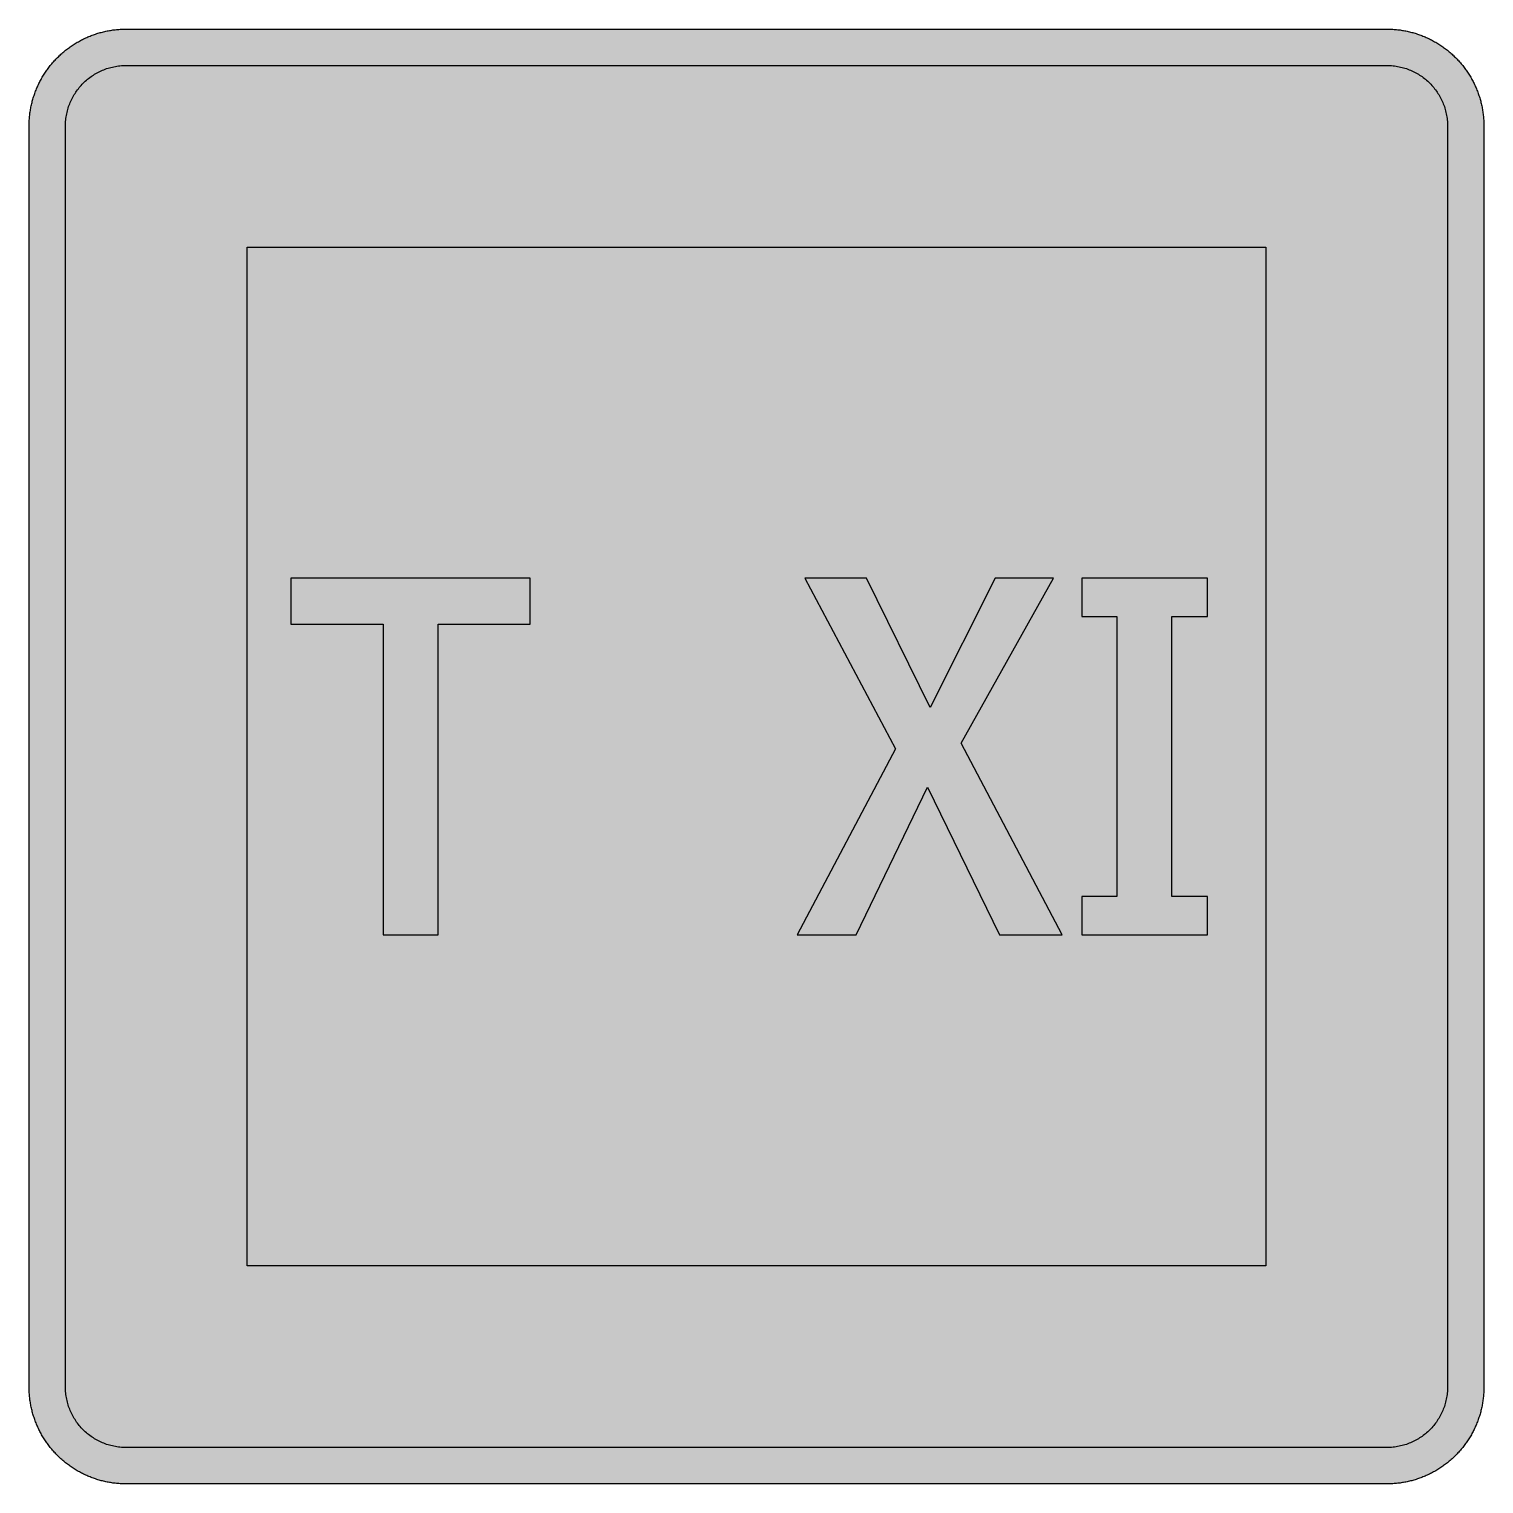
# Model space of a CAD drawing. Header units: millimetres. Extents: x 0 to 212, y 0 to 212.
import ezdxf

# ---------------------------------------------------------------- set-up
doc = ezdxf.new("R2010")
doc.units = ezdxf.units.MM

msp = doc.modelspace()

# ---------------------------------------------------------------- hatches: boundary and pattern name
for color, points in [(254, [(14.1633, 0.0536), (13.9878, 0.0533), (13.8125, 0.0559), (13.6373, 0.061), (13.462, 0.0686), (13.2893, 0.0787), (13.114, 0.0914), (12.9413, 0.1041), (12.7686, 0.1219), (12.5959, 0.1397), (12.4231, 0.16), (12.2504, 0.1829), (12.0777, 0.2057), (11.9075, 0.2337), (11.7373, 0.2616), (11.5672, 0.2921), (11.397, 0.3251), (11.2268, 0.3607), (11.0592, 0.3988), (10.8915, 0.4369), (10.7239, 0.4775), (10.5562, 0.5207), (10.3886, 0.5664), (10.2235, 0.6121), (10.0584, 0.6629), (9.8933, 0.7137), (9.7307, 0.7671), (9.5682, 0.8204), (9.4056, 0.8788), (9.2431, 0.9373), (9.083, 0.9982), (8.923, 1.0617), (8.763, 1.1252), (8.6055, 1.1938), (8.4455, 1.2624), (8.2906, 1.331), (8.1331, 1.4046), (7.9781, 1.4783), (7.8232, 1.5545), (7.6708, 1.6332), (7.5184, 1.7145), (7.366, 1.7958), (7.2161, 1.8796), (7.0663, 1.966), (6.919, 2.0523), (6.7716, 2.1438), (6.6243, 2.2352), (6.4795, 2.3266), (6.3348, 2.4232), (6.19, 2.5197), (6.0477, 2.6187), (5.908, 2.7178), (5.7683, 2.8194), (5.6286, 2.9235), (5.4915, 3.0302), (5.3543, 3.1369), (5.2197, 3.2461), (5.0851, 3.3579), (4.953, 3.4722), (4.8209, 3.5865), (4.6914, 3.7033), (4.5644, 3.8202), (4.4348, 3.9395), (4.3104, 4.0615), (4.1859, 4.1859), (4.0615, 4.3104), (3.9395, 4.4348), (3.8202, 4.5618), (3.7033, 4.6914), (3.5865, 4.8209), (3.4722, 4.953), (3.3579, 5.0851), (3.2487, 5.2197), (3.1369, 5.3543), (3.0302, 5.4915), (2.9235, 5.6286), (2.8194, 5.7683), (2.7178, 5.908), (2.6187, 6.0477), (2.5197, 6.19), (2.4232, 6.3348), (2.3266, 6.477), (2.2352, 6.6243), (2.1438, 6.7691), (2.0523, 6.9164), (1.966, 7.0663), (1.8796, 7.2161), (1.7958, 7.366), (1.7145, 7.5184), (1.6332, 7.6708), (1.5545, 7.8232), (1.4783, 7.9781), (1.4046, 8.1331), (1.331, 8.2906), (1.2598, 8.4455), (1.1913, 8.603), (1.1252, 8.763), (1.0592, 8.923), (0.9982, 9.083), (0.9373, 9.2431), (0.8763, 9.4056), (0.8204, 9.5682), (0.7645, 9.7307), (0.7112, 9.8933), (0.6604, 10.0584), (0.6121, 10.2235), (0.5639, 10.3911), (0.5207, 10.5562), (0.4775, 10.7239), (0.4343, 10.8915), (0.3962, 11.0592), (0.3607, 11.2268), (0.3251, 11.397), (0.2921, 11.5672), (0.2616, 11.7373), (0.2311, 11.9075), (0.2057, 12.0802), (0.1803, 12.2504), (0.1575, 12.4231), (0.1372, 12.5959), (0.1194, 12.7686), (0.1041, 12.9413), (0.0889, 13.1166), (0.0787, 13.2893), (0.0686, 13.4645), (0.061, 13.6373), (0.0559, 13.8125), (0.0508, 13.9878), (0.0508, 14.163), (0.0522, 197.6092), (0.0508, 197.7822), (0.0559, 197.9574), (0.061, 198.1327), (0.0686, 198.308), (0.0787, 198.4807), (0.0889, 198.6559), (0.1041, 198.8287), (0.1194, 199.0014), (0.1372, 199.1741), (0.1575, 199.3468), (0.1803, 199.5195), (0.2057, 199.6923), (0.2311, 199.8624), (0.2616, 200.0326), (0.2921, 200.2028), (0.3251, 200.373), (0.3607, 200.5432), (0.3962, 200.7108), (0.4343, 200.8784), (0.4775, 201.0461), (0.5207, 201.2137), (0.5639, 201.3814), (0.6121, 201.5465), (0.6604, 201.7116), (0.7112, 201.8767), (0.7645, 202.0392), (0.8204, 202.2018), (0.8763, 202.3643), (0.9373, 202.5269), (0.9982, 202.6869), (1.0592, 202.8469), (1.1252, 203.007), (1.1913, 203.1644), (1.2598, 203.3245), (1.331, 203.4794), (1.4046, 203.6369), (1.4783, 203.7918), (1.5545, 203.9468), (1.6332, 204.0992), (1.7145, 204.2516), (1.7958, 204.404), (1.8796, 204.5538), (1.966, 204.7037), (2.0523, 204.851), (2.1438, 204.9983), (2.2352, 205.1456), (2.3266, 205.2904), (2.4232, 205.4352), (2.5197, 205.58), (2.6187, 205.7222), (2.7178, 205.8619), (2.8194, 206.0016), (2.9235, 206.1413), (3.0302, 206.2785), (3.1369, 206.4156), (3.2487, 206.5503), (3.3579, 206.6849), (3.4722, 206.817), (3.5865, 206.949), (3.7033, 207.0786), (3.8202, 207.2056), (3.9395, 207.3351), (4.0615, 207.4596), (4.1859, 207.584), (4.3104, 207.7085), (4.4348, 207.8304), (4.5644, 207.9498), (4.6914, 208.0666), (4.8209, 208.1835), (4.953, 208.2978), (5.0851, 208.4121), (5.2197, 208.5213), (5.3543, 208.6331), (5.4915, 208.7397), (5.6286, 208.8464), (5.7683, 208.9506), (5.908, 209.0522), (6.0477, 209.1512), (6.19, 209.2503), (6.3348, 209.3468), (6.4795, 209.4433), (6.6243, 209.5348), (6.7716, 209.6262), (6.919, 209.7176), (7.0663, 209.804), (7.2161, 209.8904), (7.366, 209.9742), (7.5184, 210.0555), (7.6708, 210.1367), (7.8232, 210.2155), (7.9781, 210.2917), (8.1331, 210.3653), (8.2906, 210.439), (8.4455, 210.5101), (8.6055, 210.5787), (8.763, 210.6447), (8.923, 210.7108), (9.083, 210.7717), (9.2431, 210.8327), (9.4056, 210.8937), (9.5682, 210.9495), (9.7307, 211.0054), (9.8933, 211.0588), (10.0584, 211.1096), (10.2235, 211.1578), (10.3886, 211.2061), (10.5562, 211.2493), (10.7239, 211.2924), (10.8915, 211.3356), (11.0592, 211.3737), (11.2268, 211.4093), (11.397, 211.4448), (11.5672, 211.4779), (11.7373, 211.5083), (11.9075, 211.5388), (12.0777, 211.5642), (12.2504, 211.5896), (12.4231, 211.6125), (12.5959, 211.6328), (12.7686, 211.6506), (12.9413, 211.6658), (13.114, 211.6811), (13.2893, 211.6912), (13.462, 211.7014), (13.6373, 211.709), (13.8125, 211.7141), (13.9878, 211.7192), (14.163, 211.7192), (197.6078, 211.7203), (197.7822, 211.7192), (197.9574, 211.7141), (198.1327, 211.709), (198.3054, 211.7014), (198.4807, 211.6912), (198.6534, 211.6811), (198.8287, 211.6658), (199.0014, 211.6506), (199.1741, 211.6328), (199.3468, 211.6125), (199.5195, 211.5896), (199.6897, 211.5642), (199.8624, 211.5388), (200.0326, 211.5083), (200.2028, 211.4779), (200.373, 211.4448), (200.5432, 211.4093), (200.7108, 211.3737), (200.8784, 211.3356), (201.0461, 211.2924), (201.2137, 211.2493), (201.3788, 211.2061), (201.5465, 211.1578), (201.7116, 211.1096), (201.8767, 211.0588), (202.0392, 211.0054), (202.2018, 210.9495), (202.3643, 210.8937), (202.5269, 210.8327), (202.6869, 210.7717), (202.8469, 210.7108), (203.007, 210.6447), (203.167, 210.5787), (203.3245, 210.5101), (203.4794, 210.439), (203.6369, 210.3653), (203.7918, 210.2917), (203.9468, 210.2155), (204.0992, 210.1367), (204.2516, 210.0555), (204.404, 209.9742), (204.5538, 209.8904), (204.7037, 209.804), (204.8535, 209.7176), (205.0009, 209.6262), (205.1456, 209.5348), (205.293, 209.4433), (205.4352, 209.3468), (205.58, 209.2503), (205.7222, 209.1512), (205.8619, 209.0522), (206.0016, 208.9506), (206.1413, 208.8464), (206.2785, 208.7397), (206.4156, 208.6331), (206.5503, 208.5213), (206.6849, 208.4121), (206.817, 208.2978), (206.949, 208.1835), (207.0786, 208.0666), (207.2081, 207.9498), (207.3351, 207.8304), (207.4596, 207.7085), (207.584, 207.584), (207.7085, 207.4596), (207.8304, 207.3351), (207.9498, 207.2056), (208.0666, 207.0786), (208.1835, 206.949), (208.2978, 206.817), (208.4121, 206.6849), (208.5238, 206.5503), (208.6331, 206.4156), (208.7397, 206.2785), (208.8464, 206.1413), (208.9506, 206.0016), (209.0522, 205.8619), (209.1512, 205.7222), (209.2503, 205.58), (209.3468, 205.4352), (209.4433, 205.2904), (209.5348, 205.1456), (209.6262, 204.9983), (209.7176, 204.851), (209.804, 204.7037), (209.8904, 204.5538), (209.9742, 204.404), (210.0555, 204.2516), (210.1367, 204.0992), (210.2155, 203.9468), (210.2917, 203.7918), (210.3653, 203.6369), (210.439, 203.4794), (210.5076, 203.3245), (210.5762, 203.1644), (210.6447, 203.007), (210.7082, 202.8469), (210.7717, 202.6869), (210.8327, 202.5269), (210.8911, 202.3643), (210.9495, 202.2018), (211.0029, 202.0392), (211.0562, 201.8767), (211.107, 201.7116), (211.1578, 201.5465), (211.2035, 201.3814), (211.2493, 201.2137), (211.2924, 201.0461), (211.3331, 200.8784), (211.3712, 200.7108), (211.4093, 200.5432), (211.4448, 200.373), (211.4779, 200.2028), (211.5083, 200.0326), (211.5363, 199.8624), (211.5642, 199.6923), (211.5871, 199.5195), (211.6099, 199.3468), (211.6303, 199.1741), (211.648, 199.0014), (211.6658, 198.8287), (211.6785, 198.6559), (211.6912, 198.4807), (211.7014, 198.308), (211.709, 198.1327), (211.7141, 197.9574), (211.7166, 197.7822), (211.7166, 197.6069), (211.7189, 14.1647), (211.7166, 13.9878), (211.7141, 13.8125), (211.709, 13.6373), (211.7014, 13.4645), (211.6912, 13.2893), (211.6785, 13.1166), (211.6658, 12.9413), (211.648, 12.7686), (211.6303, 12.5959), (211.6099, 12.4231), (211.5871, 12.2504), (211.5642, 12.0802), (211.5363, 11.9075), (211.5083, 11.7373), (211.4779, 11.5672), (211.4448, 11.397), (211.4093, 11.2268), (211.3712, 11.0592), (211.3331, 10.8915), (211.2924, 10.7239), (211.2493, 10.5562), (211.2035, 10.3911), (211.1578, 10.2235), (211.107, 10.0584), (211.0562, 9.8933), (211.0029, 9.7307), (210.9495, 9.5682), (210.8911, 9.4056), (210.8327, 9.2431), (210.7717, 9.083), (210.7082, 8.923), (210.6447, 8.763), (210.5762, 8.603), (210.5076, 8.4455), (210.439, 8.2906), (210.3653, 8.1331), (210.2917, 7.9781), (210.2155, 7.8232), (210.1367, 7.6708), (210.0555, 7.5184), (209.9742, 7.366), (209.8904, 7.2161), (209.804, 7.0663), (209.7176, 6.9164), (209.6262, 6.7691), (209.5348, 6.6243), (209.4433, 6.477), (209.3468, 6.3348), (209.2503, 6.19), (209.1512, 6.0477), (209.0522, 5.908), (208.9506, 5.7683), (208.8464, 5.6286), (208.7397, 5.4915), (208.6331, 5.3543), (208.5238, 5.2197), (208.4121, 5.0851), (208.2978, 4.953), (208.1835, 4.8209), (208.0666, 4.6914), (207.9498, 4.5618), (207.8304, 4.4348), (207.7085, 4.3104), (207.584, 4.1859), (207.4596, 4.0615), (207.3351, 3.9395), (207.2081, 3.8202), (207.0786, 3.7033), (206.949, 3.5865), (206.817, 3.4722), (206.6849, 3.3579), (206.5503, 3.2461), (206.4156, 3.1369), (206.2785, 3.0302), (206.1413, 2.9235), (206.0016, 2.8194), (205.8619, 2.7178), (205.7222, 2.6187), (205.58, 2.5197), (205.4352, 2.4232), (205.293, 2.3266), (205.1456, 2.2352), (205.0009, 2.1438), (204.8535, 2.0523), (204.7037, 1.966), (204.5538, 1.8796), (204.404, 1.7958), (204.2516, 1.7145), (204.0992, 1.6332), (203.9468, 1.5545), (203.7918, 1.4783), (203.6369, 1.4046), (203.4794, 1.331), (203.3245, 1.2624), (203.167, 1.1938), (203.007, 1.1252), (202.8469, 1.0617), (202.6869, 0.9982), (202.5269, 0.9373), (202.3643, 0.8788), (202.2018, 0.8204), (202.0392, 0.7671), (201.8767, 0.7137), (201.7116, 0.6629), (201.5465, 0.6121), (201.3788, 0.5664), (201.2137, 0.5207), (201.0461, 0.4775), (200.8784, 0.4369), (200.7108, 0.3988), (200.5432, 0.3607), (200.373, 0.3251), (200.2028, 0.2921), (200.0326, 0.2616), (199.8624, 0.2337), (199.6897, 0.2057), (199.5195, 0.1829), (199.3468, 0.16), (199.1741, 0.1397), (199.0014, 0.1219), (198.8287, 0.1041), (198.6534, 0.0914), (198.4807, 0.0787), (198.3054, 0.0686), (198.1327, 0.061), (197.9574, 0.0559), (197.7822, 0.0533), (197.6069, 0.0533)]), (144, [(14.1633, 5.3453), (13.9344, 5.3467), (13.7084, 5.3543), (13.4849, 5.3696), (13.2613, 5.3899), (13.0378, 5.4153), (12.8194, 5.4458), (12.6009, 5.4813), (12.385, 5.522), (12.1717, 5.5702), (11.9583, 5.621), (11.7475, 5.6794), (11.5392, 5.7404), (11.3335, 5.8064), (11.1303, 5.8801), (10.9296, 5.9563), (10.729, 6.0376), (10.5334, 6.1239), (10.3378, 6.2128), (10.1473, 6.3094), (9.9593, 6.4084), (9.7714, 6.5126), (9.5885, 6.6218), (9.4082, 6.7335), (9.2304, 6.8504), (9.0576, 6.9698), (8.8849, 7.0968), (8.7173, 7.2238), (8.5522, 7.3584), (8.3896, 7.4955), (8.2321, 7.6352), (8.0772, 7.78), (7.9273, 7.9273), (7.7775, 8.0772), (7.6352, 8.2321), (7.493, 8.3922), (7.3558, 8.5522), (7.2238, 8.7173), (7.0942, 8.8875), (6.9698, 9.0576), (6.8504, 9.2329), (6.7335, 9.4107), (6.6192, 9.591), (6.5126, 9.7739), (6.4084, 9.9593), (6.3068, 10.1473), (6.2128, 10.3403), (6.1214, 10.5334), (6.035, 10.7315), (5.9538, 10.9296), (5.8776, 11.1303), (5.8064, 11.3335), (5.7404, 11.5418), (5.6769, 11.75), (5.621, 11.9583), (5.5677, 12.1717), (5.522, 12.385), (5.4813, 12.6009), (5.4432, 12.8194), (5.4127, 13.0404), (5.3873, 13.2613), (5.3696, 13.4849), (5.3543, 13.7084), (5.3467, 13.937), (5.3416, 14.163), (5.3439, 197.6092), (5.3467, 197.8355), (5.3543, 198.0616), (5.3696, 198.2851), (5.3873, 198.5086), (5.4127, 198.7321), (5.4432, 198.9506), (5.4813, 199.169), (5.522, 199.3849), (5.5677, 199.5983), (5.621, 199.8116), (5.6769, 200.0225), (5.7404, 200.2307), (5.8064, 200.4365), (5.8776, 200.6397), (5.9538, 200.8403), (6.035, 201.041), (6.1214, 201.2366), (6.2128, 201.4322), (6.3068, 201.6227), (6.4084, 201.8106), (6.5126, 201.9986), (6.6192, 202.1815), (6.7335, 202.3618), (6.8504, 202.5396), (6.9698, 202.7123), (7.0942, 202.885), (7.2238, 203.0527), (7.3558, 203.2178), (7.493, 203.3803), (7.6352, 203.5378), (7.7775, 203.6928), (7.9273, 203.8426), (8.0772, 203.9925), (8.2321, 204.1347), (8.3896, 204.277), (8.5522, 204.4141), (8.7173, 204.5462), (8.8849, 204.6757), (9.0576, 204.8002), (9.2304, 204.9196), (9.4082, 205.0364), (9.5885, 205.1507), (9.7714, 205.2574), (9.9593, 205.3615), (10.1473, 205.4631), (10.3378, 205.5571), (10.5334, 205.6486), (10.729, 205.7349), (10.9296, 205.8162), (11.1303, 205.8924), (11.3335, 205.9635), (11.5392, 206.0296), (11.7475, 206.0931), (11.9583, 206.1489), (12.1717, 206.2023), (12.385, 206.248), (12.6009, 206.2886), (12.8194, 206.3267), (13.0378, 206.3572), (13.2613, 206.3826), (13.4849, 206.4004), (13.7084, 206.4156), (13.9344, 206.4233), (14.163, 206.4283), (197.6078, 206.4286), (197.833, 206.4233), (198.0616, 206.4156), (198.2851, 206.4004), (198.5086, 206.3826), (198.7296, 206.3572), (198.9506, 206.3267), (199.169, 206.2886), (199.3849, 206.248), (199.5983, 206.2023), (199.8116, 206.1489), (200.0199, 206.0931), (200.2282, 206.0296), (200.4365, 205.9635), (200.6397, 205.8924), (200.8403, 205.8162), (201.0385, 205.7349), (201.2366, 205.6486), (201.4296, 205.5571), (201.6227, 205.4631), (201.8106, 205.3615), (201.996, 205.2574), (202.1789, 205.1507), (202.3593, 205.0364), (202.5371, 204.9196), (202.7123, 204.8002), (202.8825, 204.6757), (203.0527, 204.5462), (203.2178, 204.4141), (203.3778, 204.277), (203.5378, 204.1347), (203.6928, 203.9925), (203.8426, 203.8426), (203.9899, 203.6928), (204.1347, 203.5378), (204.2744, 203.3803), (204.4116, 203.2178), (204.5462, 203.0527), (204.6732, 202.885), (204.8002, 202.7123), (204.9196, 202.5396), (205.0364, 202.3618), (205.1482, 202.1815), (205.2574, 201.9986), (205.3615, 201.8106), (205.4606, 201.6227), (205.5571, 201.4322), (205.646, 201.2366), (205.7324, 201.041), (205.8137, 200.8403), (205.8899, 200.6397), (205.9635, 200.4365), (206.0296, 200.2307), (206.0905, 200.0225), (206.1489, 199.8116), (206.1997, 199.5983), (206.248, 199.3849), (206.2886, 199.169), (206.3242, 198.9506), (206.3547, 198.7321), (206.3801, 198.5086), (206.4004, 198.2851), (206.4156, 198.0616), (206.4233, 197.8355), (206.4258, 197.6069), (206.4272, 14.1647), (206.4233, 13.937), (206.4156, 13.7084), (206.4004, 13.4849), (206.3801, 13.2613), (206.3547, 13.0404), (206.3242, 12.8194), (206.2886, 12.6009), (206.248, 12.385), (206.1997, 12.1717), (206.1489, 11.9583), (206.0905, 11.75), (206.0296, 11.5418), (205.9635, 11.3335), (205.8899, 11.1303), (205.8137, 10.9296), (205.7324, 10.7315), (205.646, 10.5334), (205.5571, 10.3403), (205.4606, 10.1473), (205.3615, 9.9593), (205.2574, 9.7739), (205.1482, 9.591), (205.0364, 9.4107), (204.9196, 9.2329), (204.8002, 9.0576), (204.6732, 8.8875), (204.5462, 8.7173), (204.4116, 8.5522), (204.2744, 8.3922), (204.1347, 8.2321), (203.9899, 8.0772), (203.8426, 7.9273), (203.6928, 7.78), (203.5378, 7.6352), (203.3778, 7.4955), (203.2178, 7.3584), (203.0527, 7.2238), (202.8825, 7.0968), (202.7123, 6.9698), (202.5371, 6.8504), (202.3593, 6.7335), (202.1789, 6.6218), (201.996, 6.5126), (201.8106, 6.4084), (201.6227, 6.3094), (201.4296, 6.2128), (201.2366, 6.1239), (201.0385, 6.0376), (200.8403, 5.9563), (200.6397, 5.8801), (200.4365, 5.8064), (200.2282, 5.7404), (200.0199, 5.6794), (199.8116, 5.621), (199.5983, 5.5702), (199.3849, 5.522), (199.169, 5.4813), (198.9506, 5.4458), (198.7296, 5.4153), (198.5086, 5.3899), (198.2851, 5.3696), (198.0616, 5.3543), (197.833, 5.3467), (197.6069, 5.3442)]), (254, [(31.8022, 179.9703), (179.9689, 179.9703), (179.9689, 31.8036), (31.8022, 31.8036)]), (59, [(72.9728, 125.1476), (72.9728, 131.8161), (38.1522, 131.8161), (38.1522, 125.1476), (51.562, 125.1476), (51.562, 79.9578), (59.563, 79.9578), (59.563, 125.1476)]), (59, [(149.0761, 131.8161), (140.6317, 131.8161), (131.148, 112.9975), (121.8875, 131.8161), (112.9249, 131.8161), (126.111, 106.9975), (111.8126, 79.9578), (120.4062, 79.9578), (130.7786, 101.4412), (141.224, 79.9578), (150.3355, 79.9578), (135.6678, 107.8121)]), (59, [(171.5022, 79.9578), (171.5022, 85.514), (166.3167, 85.514), (166.3167, 126.2599), (171.5022, 126.2599), (171.5022, 131.8161), (153.2047, 131.8161), (153.2047, 126.2599), (158.3161, 126.2599), (158.3161, 85.514), (153.2047, 85.514), (153.2047, 79.9578)])]:
    msp.add_hatch(color=color).paths.add_polyline_path(points)
h = msp.add_hatch(color=59)
h.paths.add_polyline_path([(101.3146, 79.9578), (109.5375, 79.9578), (94.572, 131.8161), (84.9422, 131.8161), (69.9022, 79.9578), (77.9032, 79.9578), (80.9417, 91.737), (98.2031, 91.737)])
h.paths.add_polyline_path([(89.5354, 124.8512), (96.4985, 98.0334), (82.5708, 98.0334)], flags=16)

# ---------------------------------------------------------------- linework, layer by layer
at = {"color": 254}
for points in [[(14.1633, 0.0536), (13.9878, 0.0533), (13.8125, 0.0559), (13.6373, 0.061), (13.462, 0.0686), (13.2893, 0.0787), (13.114, 0.0914), (12.9413, 0.1041), (12.7686, 0.1219), (12.5959, 0.1397), (12.4231, 0.16), (12.2504, 0.1829), (12.0777, 0.2057), (11.9075, 0.2337), (11.7373, 0.2616), (11.5672, 0.2921), (11.397, 0.3251), (11.2268, 0.3607), (11.0592, 0.3988), (10.8915, 0.4369), (10.7239, 0.4775), (10.5562, 0.5207), (10.3886, 0.5664), (10.2235, 0.6121), (10.0584, 0.6629), (9.8933, 0.7137), (9.7307, 0.7671), (9.5682, 0.8204), (9.4056, 0.8788), (9.2431, 0.9373), (9.083, 0.9982), (8.923, 1.0617), (8.763, 1.1252), (8.6055, 1.1938), (8.4455, 1.2624), (8.2906, 1.331), (8.1331, 1.4046), (7.9781, 1.4783), (7.8232, 1.5545), (7.6708, 1.6332), (7.5184, 1.7145), (7.366, 1.7958), (7.2161, 1.8796), (7.0663, 1.966), (6.919, 2.0523), (6.7716, 2.1438), (6.6243, 2.2352), (6.4795, 2.3266), (6.3348, 2.4232), (6.19, 2.5197), (6.0477, 2.6187), (5.908, 2.7178), (5.7683, 2.8194), (5.6286, 2.9235), (5.4915, 3.0302), (5.3543, 3.1369), (5.2197, 3.2461), (5.0851, 3.3579), (4.953, 3.4722), (4.8209, 3.5865), (4.6914, 3.7033), (4.5644, 3.8202), (4.4348, 3.9395), (4.3104, 4.0615), (4.1859, 4.1859), (4.0615, 4.3104), (3.9395, 4.4348), (3.8202, 4.5618), (3.7033, 4.6914), (3.5865, 4.8209), (3.4722, 4.953), (3.3579, 5.0851), (3.2487, 5.2197), (3.1369, 5.3543), (3.0302, 5.4915), (2.9235, 5.6286), (2.8194, 5.7683), (2.7178, 5.908), (2.6187, 6.0477), (2.5197, 6.19), (2.4232, 6.3348), (2.3266, 6.477), (2.2352, 6.6243), (2.1438, 6.7691), (2.0523, 6.9164), (1.966, 7.0663), (1.8796, 7.2161), (1.7958, 7.366), (1.7145, 7.5184), (1.6332, 7.6708), (1.5545, 7.8232), (1.4783, 7.9781), (1.4046, 8.1331), (1.331, 8.2906), (1.2598, 8.4455), (1.1913, 8.603), (1.1252, 8.763), (1.0592, 8.923), (0.9982, 9.083), (0.9373, 9.2431), (0.8763, 9.4056), (0.8204, 9.5682), (0.7645, 9.7307), (0.7112, 9.8933), (0.6604, 10.0584), (0.6121, 10.2235), (0.5639, 10.3911), (0.5207, 10.5562), (0.4775, 10.7239), (0.4343, 10.8915), (0.3962, 11.0592), (0.3607, 11.2268), (0.3251, 11.397), (0.2921, 11.5672), (0.2616, 11.7373), (0.2311, 11.9075), (0.2057, 12.0802), (0.1803, 12.2504), (0.1575, 12.4231), (0.1372, 12.5959), (0.1194, 12.7686), (0.1041, 12.9413), (0.0889, 13.1166), (0.0787, 13.2893), (0.0686, 13.4645), (0.061, 13.6373), (0.0559, 13.8125), (0.0508, 13.9878), (0.0508, 14.163), (0.0522, 197.6092), (0.0508, 197.7822), (0.0559, 197.9574), (0.061, 198.1327), (0.0686, 198.308), (0.0787, 198.4807), (0.0889, 198.6559), (0.1041, 198.8287), (0.1194, 199.0014), (0.1372, 199.1741), (0.1575, 199.3468), (0.1803, 199.5195), (0.2057, 199.6923), (0.2311, 199.8624), (0.2616, 200.0326), (0.2921, 200.2028), (0.3251, 200.373), (0.3607, 200.5432), (0.3962, 200.7108), (0.4343, 200.8784), (0.4775, 201.0461), (0.5207, 201.2137), (0.5639, 201.3814), (0.6121, 201.5465), (0.6604, 201.7116), (0.7112, 201.8767), (0.7645, 202.0392), (0.8204, 202.2018), (0.8763, 202.3643), (0.9373, 202.5269), (0.9982, 202.6869), (1.0592, 202.8469), (1.1252, 203.007), (1.1913, 203.1644), (1.2598, 203.3245), (1.331, 203.4794), (1.4046, 203.6369), (1.4783, 203.7918), (1.5545, 203.9468), (1.6332, 204.0992), (1.7145, 204.2516), (1.7958, 204.404), (1.8796, 204.5538), (1.966, 204.7037), (2.0523, 204.851), (2.1438, 204.9983), (2.2352, 205.1456), (2.3266, 205.2904), (2.4232, 205.4352), (2.5197, 205.58), (2.6187, 205.7222), (2.7178, 205.8619), (2.8194, 206.0016), (2.9235, 206.1413), (3.0302, 206.2785), (3.1369, 206.4156), (3.2487, 206.5503), (3.3579, 206.6849), (3.4722, 206.817), (3.5865, 206.949), (3.7033, 207.0786), (3.8202, 207.2056), (3.9395, 207.3351), (4.0615, 207.4596), (4.1859, 207.584), (4.3104, 207.7085), (4.4348, 207.8304), (4.5644, 207.9498), (4.6914, 208.0666), (4.8209, 208.1835), (4.953, 208.2978), (5.0851, 208.4121), (5.2197, 208.5213), (5.3543, 208.6331), (5.4915, 208.7397), (5.6286, 208.8464), (5.7683, 208.9506), (5.908, 209.0522), (6.0477, 209.1512), (6.19, 209.2503), (6.3348, 209.3468), (6.4795, 209.4433), (6.6243, 209.5348), (6.7716, 209.6262), (6.919, 209.7176), (7.0663, 209.804), (7.2161, 209.8904), (7.366, 209.9742), (7.5184, 210.0555), (7.6708, 210.1367), (7.8232, 210.2155), (7.9781, 210.2917), (8.1331, 210.3653), (8.2906, 210.439), (8.4455, 210.5101), (8.6055, 210.5787), (8.763, 210.6447), (8.923, 210.7108), (9.083, 210.7717), (9.2431, 210.8327), (9.4056, 210.8937), (9.5682, 210.9495), (9.7307, 211.0054), (9.8933, 211.0588), (10.0584, 211.1096), (10.2235, 211.1578), (10.3886, 211.2061), (10.5562, 211.2493), (10.7239, 211.2924), (10.8915, 211.3356), (11.0592, 211.3737), (11.2268, 211.4093), (11.397, 211.4448), (11.5672, 211.4779), (11.7373, 211.5083), (11.9075, 211.5388), (12.0777, 211.5642), (12.2504, 211.5896), (12.4231, 211.6125), (12.5959, 211.6328), (12.7686, 211.6506), (12.9413, 211.6658), (13.114, 211.6811), (13.2893, 211.6912), (13.462, 211.7014), (13.6373, 211.709), (13.8125, 211.7141), (13.9878, 211.7192), (14.163, 211.7192), (197.6078, 211.7203), (197.7822, 211.7192), (197.9574, 211.7141), (198.1327, 211.709), (198.3054, 211.7014), (198.4807, 211.6912), (198.6534, 211.6811), (198.8287, 211.6658), (199.0014, 211.6506), (199.1741, 211.6328), (199.3468, 211.6125), (199.5195, 211.5896), (199.6897, 211.5642), (199.8624, 211.5388), (200.0326, 211.5083), (200.2028, 211.4779), (200.373, 211.4448), (200.5432, 211.4093), (200.7108, 211.3737), (200.8784, 211.3356), (201.0461, 211.2924), (201.2137, 211.2493), (201.3788, 211.2061), (201.5465, 211.1578), (201.7116, 211.1096), (201.8767, 211.0588), (202.0392, 211.0054), (202.2018, 210.9495), (202.3643, 210.8937), (202.5269, 210.8327), (202.6869, 210.7717), (202.8469, 210.7108), (203.007, 210.6447), (203.167, 210.5787), (203.3245, 210.5101), (203.4794, 210.439), (203.6369, 210.3653), (203.7918, 210.2917), (203.9468, 210.2155), (204.0992, 210.1367), (204.2516, 210.0555), (204.404, 209.9742), (204.5538, 209.8904), (204.7037, 209.804), (204.8535, 209.7176), (205.0009, 209.6262), (205.1456, 209.5348), (205.293, 209.4433), (205.4352, 209.3468), (205.58, 209.2503), (205.7222, 209.1512), (205.8619, 209.0522), (206.0016, 208.9506), (206.1413, 208.8464), (206.2785, 208.7397), (206.4156, 208.6331), (206.5503, 208.5213), (206.6849, 208.4121), (206.817, 208.2978), (206.949, 208.1835), (207.0786, 208.0666), (207.2081, 207.9498), (207.3351, 207.8304), (207.4596, 207.7085), (207.584, 207.584), (207.7085, 207.4596), (207.8304, 207.3351), (207.9498, 207.2056), (208.0666, 207.0786), (208.1835, 206.949), (208.2978, 206.817), (208.4121, 206.6849), (208.5238, 206.5503), (208.6331, 206.4156), (208.7397, 206.2785), (208.8464, 206.1413), (208.9506, 206.0016), (209.0522, 205.8619), (209.1512, 205.7222), (209.2503, 205.58), (209.3468, 205.4352), (209.4433, 205.2904), (209.5348, 205.1456), (209.6262, 204.9983), (209.7176, 204.851), (209.804, 204.7037), (209.8904, 204.5538), (209.9742, 204.404), (210.0555, 204.2516), (210.1367, 204.0992), (210.2155, 203.9468), (210.2917, 203.7918), (210.3653, 203.6369), (210.439, 203.4794), (210.5076, 203.3245), (210.5762, 203.1644), (210.6447, 203.007), (210.7082, 202.8469), (210.7717, 202.6869), (210.8327, 202.5269), (210.8911, 202.3643), (210.9495, 202.2018), (211.0029, 202.0392), (211.0562, 201.8767), (211.107, 201.7116), (211.1578, 201.5465), (211.2035, 201.3814), (211.2493, 201.2137), (211.2924, 201.0461), (211.3331, 200.8784), (211.3712, 200.7108), (211.4093, 200.5432), (211.4448, 200.373), (211.4779, 200.2028), (211.5083, 200.0326), (211.5363, 199.8624), (211.5642, 199.6923), (211.5871, 199.5195), (211.6099, 199.3468), (211.6303, 199.1741), (211.648, 199.0014), (211.6658, 198.8287), (211.6785, 198.6559), (211.6912, 198.4807), (211.7014, 198.308), (211.709, 198.1327), (211.7141, 197.9574), (211.7166, 197.7822), (211.7166, 197.6069), (211.7189, 14.1647), (211.7166, 13.9878), (211.7141, 13.8125), (211.709, 13.6373), (211.7014, 13.4645), (211.6912, 13.2893), (211.6785, 13.1166), (211.6658, 12.9413), (211.648, 12.7686), (211.6303, 12.5959), (211.6099, 12.4231), (211.5871, 12.2504), (211.5642, 12.0802), (211.5363, 11.9075), (211.5083, 11.7373), (211.4779, 11.5672), (211.4448, 11.397), (211.4093, 11.2268), (211.3712, 11.0592), (211.3331, 10.8915), (211.2924, 10.7239), (211.2493, 10.5562), (211.2035, 10.3911), (211.1578, 10.2235), (211.107, 10.0584), (211.0562, 9.8933), (211.0029, 9.7307), (210.9495, 9.5682), (210.8911, 9.4056), (210.8327, 9.2431), (210.7717, 9.083), (210.7082, 8.923), (210.6447, 8.763), (210.5762, 8.603), (210.5076, 8.4455), (210.439, 8.2906), (210.3653, 8.1331), (210.2917, 7.9781), (210.2155, 7.8232), (210.1367, 7.6708), (210.0555, 7.5184), (209.9742, 7.366), (209.8904, 7.2161), (209.804, 7.0663), (209.7176, 6.9164), (209.6262, 6.7691), (209.5348, 6.6243), (209.4433, 6.477), (209.3468, 6.3348), (209.2503, 6.19), (209.1512, 6.0477), (209.0522, 5.908), (208.9506, 5.7683), (208.8464, 5.6286), (208.7397, 5.4915), (208.6331, 5.3543), (208.5238, 5.2197), (208.4121, 5.0851), (208.2978, 4.953), (208.1835, 4.8209), (208.0666, 4.6914), (207.9498, 4.5618), (207.8304, 4.4348), (207.7085, 4.3104), (207.584, 4.1859), (207.4596, 4.0615), (207.3351, 3.9395), (207.2081, 3.8202), (207.0786, 3.7033), (206.949, 3.5865), (206.817, 3.4722), (206.6849, 3.3579), (206.5503, 3.2461), (206.4156, 3.1369), (206.2785, 3.0302), (206.1413, 2.9235), (206.0016, 2.8194), (205.8619, 2.7178), (205.7222, 2.6187), (205.58, 2.5197), (205.4352, 2.4232), (205.293, 2.3266), (205.1456, 2.2352), (205.0009, 2.1438), (204.8535, 2.0523), (204.7037, 1.966), (204.5538, 1.8796), (204.404, 1.7958), (204.2516, 1.7145), (204.0992, 1.6332), (203.9468, 1.5545), (203.7918, 1.4783), (203.6369, 1.4046), (203.4794, 1.331), (203.3245, 1.2624), (203.167, 1.1938), (203.007, 1.1252), (202.8469, 1.0617), (202.6869, 0.9982), (202.5269, 0.9373), (202.3643, 0.8788), (202.2018, 0.8204), (202.0392, 0.7671), (201.8767, 0.7137), (201.7116, 0.6629), (201.5465, 0.6121), (201.3788, 0.5664), (201.2137, 0.5207), (201.0461, 0.4775), (200.8784, 0.4369), (200.7108, 0.3988), (200.5432, 0.3607), (200.373, 0.3251), (200.2028, 0.2921), (200.0326, 0.2616), (199.8624, 0.2337), (199.6897, 0.2057), (199.5195, 0.1829), (199.3468, 0.16), (199.1741, 0.1397), (199.0014, 0.1219), (198.8287, 0.1041), (198.6534, 0.0914), (198.4807, 0.0787), (198.3054, 0.0686), (198.1327, 0.061), (197.9574, 0.0559), (197.7822, 0.0533), (197.6069, 0.0533), (14.1633, 0.0536)], [(31.8022, 179.9703), (179.9689, 179.9703), (179.9689, 31.8036), (31.8022, 31.8036), (31.8022, 179.9703)]]:
    msp.add_lwpolyline(points, dxfattribs=at)
at = {"color": 144}
msp.add_lwpolyline([(14.1633, 5.3453), (13.9344, 5.3467), (13.7084, 5.3543), (13.4849, 5.3696), (13.2613, 5.3899), (13.0378, 5.4153), (12.8194, 5.4458), (12.6009, 5.4813), (12.385, 5.522), (12.1717, 5.5702), (11.9583, 5.621), (11.7475, 5.6794), (11.5392, 5.7404), (11.3335, 5.8064), (11.1303, 5.8801), (10.9296, 5.9563), (10.729, 6.0376), (10.5334, 6.1239), (10.3378, 6.2128), (10.1473, 6.3094), (9.9593, 6.4084), (9.7714, 6.5126), (9.5885, 6.6218), (9.4082, 6.7335), (9.2304, 6.8504), (9.0576, 6.9698), (8.8849, 7.0968), (8.7173, 7.2238), (8.5522, 7.3584), (8.3896, 7.4955), (8.2321, 7.6352), (8.0772, 7.78), (7.9273, 7.9273), (7.7775, 8.0772), (7.6352, 8.2321), (7.493, 8.3922), (7.3558, 8.5522), (7.2238, 8.7173), (7.0942, 8.8875), (6.9698, 9.0576), (6.8504, 9.2329), (6.7335, 9.4107), (6.6192, 9.591), (6.5126, 9.7739), (6.4084, 9.9593), (6.3068, 10.1473), (6.2128, 10.3403), (6.1214, 10.5334), (6.035, 10.7315), (5.9538, 10.9296), (5.8776, 11.1303), (5.8064, 11.3335), (5.7404, 11.5418), (5.6769, 11.75), (5.621, 11.9583), (5.5677, 12.1717), (5.522, 12.385), (5.4813, 12.6009), (5.4432, 12.8194), (5.4127, 13.0404), (5.3873, 13.2613), (5.3696, 13.4849), (5.3543, 13.7084), (5.3467, 13.937), (5.3416, 14.163), (5.3439, 197.6092), (5.3467, 197.8355), (5.3543, 198.0616), (5.3696, 198.2851), (5.3873, 198.5086), (5.4127, 198.7321), (5.4432, 198.9506), (5.4813, 199.169), (5.522, 199.3849), (5.5677, 199.5983), (5.621, 199.8116), (5.6769, 200.0225), (5.7404, 200.2307), (5.8064, 200.4365), (5.8776, 200.6397), (5.9538, 200.8403), (6.035, 201.041), (6.1214, 201.2366), (6.2128, 201.4322), (6.3068, 201.6227), (6.4084, 201.8106), (6.5126, 201.9986), (6.6192, 202.1815), (6.7335, 202.3618), (6.8504, 202.5396), (6.9698, 202.7123), (7.0942, 202.885), (7.2238, 203.0527), (7.3558, 203.2178), (7.493, 203.3803), (7.6352, 203.5378), (7.7775, 203.6928), (7.9273, 203.8426), (8.0772, 203.9925), (8.2321, 204.1347), (8.3896, 204.277), (8.5522, 204.4141), (8.7173, 204.5462), (8.8849, 204.6757), (9.0576, 204.8002), (9.2304, 204.9196), (9.4082, 205.0364), (9.5885, 205.1507), (9.7714, 205.2574), (9.9593, 205.3615), (10.1473, 205.4631), (10.3378, 205.5571), (10.5334, 205.6486), (10.729, 205.7349), (10.9296, 205.8162), (11.1303, 205.8924), (11.3335, 205.9635), (11.5392, 206.0296), (11.7475, 206.0931), (11.9583, 206.1489), (12.1717, 206.2023), (12.385, 206.248), (12.6009, 206.2886), (12.8194, 206.3267), (13.0378, 206.3572), (13.2613, 206.3826), (13.4849, 206.4004), (13.7084, 206.4156), (13.9344, 206.4233), (14.163, 206.4283), (197.6078, 206.4286), (197.833, 206.4233), (198.0616, 206.4156), (198.2851, 206.4004), (198.5086, 206.3826), (198.7296, 206.3572), (198.9506, 206.3267), (199.169, 206.2886), (199.3849, 206.248), (199.5983, 206.2023), (199.8116, 206.1489), (200.0199, 206.0931), (200.2282, 206.0296), (200.4365, 205.9635), (200.6397, 205.8924), (200.8403, 205.8162), (201.0385, 205.7349), (201.2366, 205.6486), (201.4296, 205.5571), (201.6227, 205.4631), (201.8106, 205.3615), (201.996, 205.2574), (202.1789, 205.1507), (202.3593, 205.0364), (202.5371, 204.9196), (202.7123, 204.8002), (202.8825, 204.6757), (203.0527, 204.5462), (203.2178, 204.4141), (203.3778, 204.277), (203.5378, 204.1347), (203.6928, 203.9925), (203.8426, 203.8426), (203.9899, 203.6928), (204.1347, 203.5378), (204.2744, 203.3803), (204.4116, 203.2178), (204.5462, 203.0527), (204.6732, 202.885), (204.8002, 202.7123), (204.9196, 202.5396), (205.0364, 202.3618), (205.1482, 202.1815), (205.2574, 201.9986), (205.3615, 201.8106), (205.4606, 201.6227), (205.5571, 201.4322), (205.646, 201.2366), (205.7324, 201.041), (205.8137, 200.8403), (205.8899, 200.6397), (205.9635, 200.4365), (206.0296, 200.2307), (206.0905, 200.0225), (206.1489, 199.8116), (206.1997, 199.5983), (206.248, 199.3849), (206.2886, 199.169), (206.3242, 198.9506), (206.3547, 198.7321), (206.3801, 198.5086), (206.4004, 198.2851), (206.4156, 198.0616), (206.4233, 197.8355), (206.4258, 197.6069), (206.4272, 14.1647), (206.4233, 13.937), (206.4156, 13.7084), (206.4004, 13.4849), (206.3801, 13.2613), (206.3547, 13.0404), (206.3242, 12.8194), (206.2886, 12.6009), (206.248, 12.385), (206.1997, 12.1717), (206.1489, 11.9583), (206.0905, 11.75), (206.0296, 11.5418), (205.9635, 11.3335), (205.8899, 11.1303), (205.8137, 10.9296), (205.7324, 10.7315), (205.646, 10.5334), (205.5571, 10.3403), (205.4606, 10.1473), (205.3615, 9.9593), (205.2574, 9.7739), (205.1482, 9.591), (205.0364, 9.4107), (204.9196, 9.2329), (204.8002, 9.0576), (204.6732, 8.8875), (204.5462, 8.7173), (204.4116, 8.5522), (204.2744, 8.3922), (204.1347, 8.2321), (203.9899, 8.0772), (203.8426, 7.9273), (203.6928, 7.78), (203.5378, 7.6352), (203.3778, 7.4955), (203.2178, 7.3584), (203.0527, 7.2238), (202.8825, 7.0968), (202.7123, 6.9698), (202.5371, 6.8504), (202.3593, 6.7335), (202.1789, 6.6218), (201.996, 6.5126), (201.8106, 6.4084), (201.6227, 6.3094), (201.4296, 6.2128), (201.2366, 6.1239), (201.0385, 6.0376), (200.8403, 5.9563), (200.6397, 5.8801), (200.4365, 5.8064), (200.2282, 5.7404), (200.0199, 5.6794), (199.8116, 5.621), (199.5983, 5.5702), (199.3849, 5.522), (199.169, 5.4813), (198.9506, 5.4458), (198.7296, 5.4153), (198.5086, 5.3899), (198.2851, 5.3696), (198.0616, 5.3543), (197.833, 5.3467), (197.6069, 5.3442), (14.1633, 5.3453)], dxfattribs=at)
at = {"color": 59}
for points in [[(72.9728, 125.1476), (72.9728, 131.8161), (38.1522, 131.8161), (38.1522, 125.1476), (51.562, 125.1476), (51.562, 79.9578), (59.563, 79.9578), (59.563, 125.1476), (72.9728, 125.1476)], [(149.0761, 131.8161), (140.6317, 131.8161), (131.148, 112.9975), (121.8875, 131.8161), (112.9249, 131.8161), (126.111, 106.9975), (111.8126, 79.9578), (120.4062, 79.9578), (130.7786, 101.4412), (141.224, 79.9578), (150.3355, 79.9578), (135.6678, 107.8121), (149.0761, 131.8161)], [(171.5022, 79.9578), (171.5022, 85.514), (166.3167, 85.514), (166.3167, 126.2599), (171.5022, 126.2599), (171.5022, 131.8161), (153.2047, 131.8161), (153.2047, 126.2599), (158.3161, 126.2599), (158.3161, 85.514), (153.2047, 85.514), (153.2047, 79.9578), (171.5022, 79.9578)]]:
    msp.add_lwpolyline(points, dxfattribs=at)

doc.saveas('drawing.dxf')
